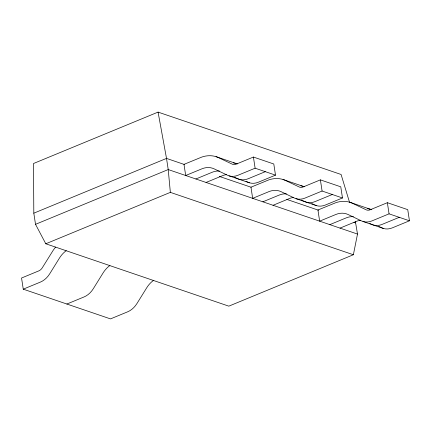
<?xml version="1.0" encoding="UTF-8"?>
<svg xmlns="http://www.w3.org/2000/svg" width="431" height="431" viewBox="0 0 431 431"><rect width="100%" height="100%" fill="white"/><g stroke="black" fill="none" stroke-linecap="round" stroke-linejoin="round"><path stroke-width="0.65" d="M349.6 202.522L341.093 174.48L158.069 112.103L33.505 163.511L33.812 213.178L35.52 224.33L45.788 243.779L228.813 306.155L353.377 254.748L357.498 234.065L355.408 221.642M33.812 213.178L166.517 158.409L184.333 164.48M35.52 224.33L168.225 169.561L357.498 234.065M195.889 178.989L212.127 172.287A23.231 17.908 -71.2 0 1 219.487 171.048M253.412 157.051L235.902 164.259A7.893 6.082 -71.2 0 1 232.401 164.233L217.483 157.164A35.31 27.218 -71.2 0 0 201.816 157.056L183.989 164.367L185.696 175.514L201.934 168.812A23.231 17.908 -71.2 0 1 214.223 168.893L227.401 175.207A19.971 15.392 -71.2 0 0 237.966 175.277L255.12 168.198L275.501 175.142L273.793 163.995L253.412 157.051L255.12 168.198M45.788 243.779L170.353 192.371L353.377 254.748M206.077 182.458L222.315 175.762A23.231 17.908 -71.2 0 1 226.534 174.609M265.307 171.673L248.159 178.752A19.971 15.392 -71.2 0 1 237.589 178.676M275.501 175.142L258.347 182.221A19.971 15.392 -71.2 0 1 247.782 182.151L245.988 181.289M55.599 247.108A35.31 27.218 -71.2 0 0 53.245 250.222L42.13 268.039A7.893 6.082 -71.2 0 1 39.054 270.776L21.55 278.017L23.258 289.169L40.406 282.089A19.971 15.392 -71.2 0 0 49.7 273.82L59.489 258.034A23.231 17.908 -71.2 0 1 66.25 250.68M262.862 201.81L279.099 195.114A23.231 17.908 -71.2 0 1 286.464 193.875M320.384 179.872L302.88 187.081A7.893 6.082 -71.2 0 1 299.378 187.059L284.455 179.991A35.31 27.218 -71.2 0 0 268.793 179.883L250.966 187.189L252.668 198.341L268.906 191.639A23.231 17.908 -71.2 0 1 281.201 191.72L294.373 198.034A19.971 15.392 -71.2 0 0 304.938 198.104L322.092 191.025L342.478 197.969L340.77 186.822L320.384 179.872L322.092 191.025M273.055 205.285L289.293 198.583A23.231 17.908 -71.2 0 1 293.511 197.436M66.875 304.033L84.029 296.954A19.971 15.392 -71.2 0 0 93.322 288.689L103.111 272.898A23.231 17.908 -71.2 0 1 109.873 265.544M332.285 194.494L315.131 201.573A19.971 15.392 -71.2 0 1 304.566 201.503L301.571 200.07M342.478 197.969L325.324 205.048A19.971 15.392 -71.2 0 1 314.759 204.978M329.834 224.637L346.071 217.935A23.231 17.908 -71.2 0 1 353.436 216.701M387.361 202.699L369.852 209.908A7.893 6.082 -71.2 0 1 366.35 209.886L351.432 202.812A35.31 27.218 -71.2 0 0 335.765 202.71L317.938 210.016L319.646 221.162L335.884 214.466A23.231 17.908 -71.2 0 1 348.173 214.546L361.35 220.855A19.971 15.392 -71.2 0 0 371.915 220.925L389.069 213.846L409.45 220.796L407.742 209.649L387.361 202.699L389.069 213.846M340.027 228.112L356.265 221.41A23.231 17.908 -71.2 0 1 360.483 220.263M399.257 217.321L382.108 224.4A19.971 15.392 -71.2 0 1 371.538 224.33L369.744 223.468M409.45 220.796L392.296 227.875A19.971 15.392 -71.2 0 1 381.731 227.805L378.736 226.367M216.012 156.652L236.398 163.597M282.989 179.479L303.37 186.424M349.961 202.301L370.348 209.25M229.039 175.848L249.42 182.792M296.011 198.669L316.397 205.619M362.988 221.496L383.369 228.446M219.331 176.408L251.149 187.253M286.782 199.397L318.595 210.242M353.921 222.277L355.79 222.919M23.258 289.169L110.498 318.897L127.651 311.818A19.971 15.392 -71.2 0 0 136.939 303.553L146.734 287.768A23.231 17.908 -71.2 0 1 153.495 280.414M311.764 203.545L314.156 204.693M234.599 177.243L236.991 178.391M158.069 112.103L166.517 158.409L168.225 169.561L170.353 192.371M233.36 162.902A35.31 27.218 -71.2 0 1 234.383 163.085M234.895 163.198A35.31 27.218 -71.2 0 1 237.379 163.925M367.309 208.556A35.31 27.218 -71.2 0 1 371.813 209.762M300.849 185.815A35.31 27.218 -71.2 0 1 304.356 186.752"/></g></svg>
